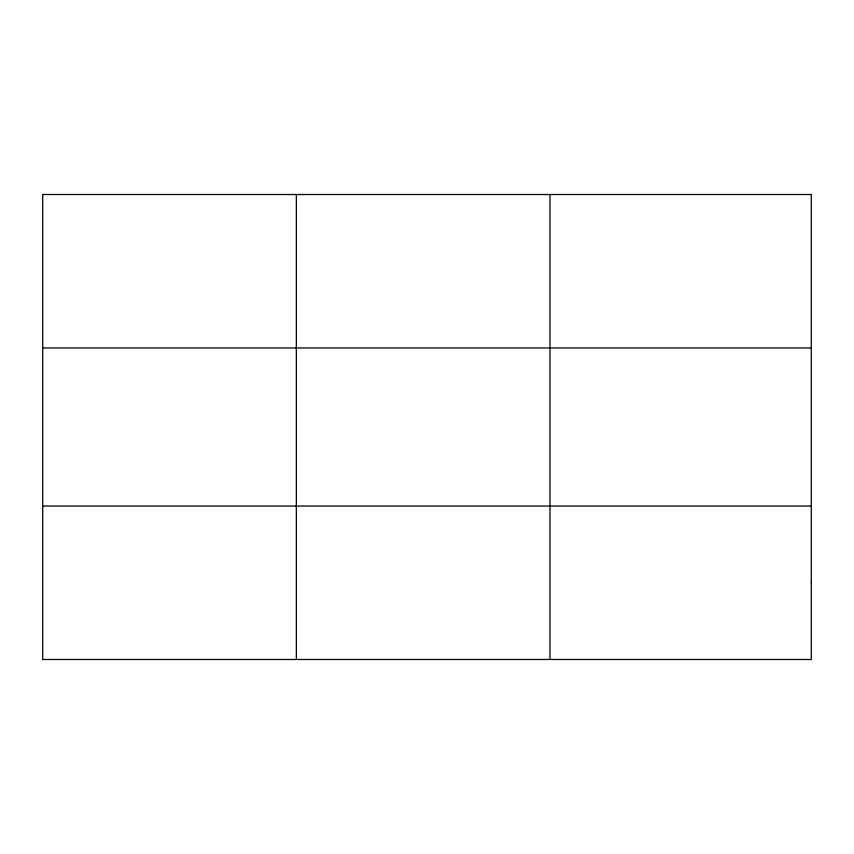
<?xml version="1.0" encoding="UTF-8"?>
<svg xmlns="http://www.w3.org/2000/svg" width="854" height="854" viewBox="0 0 854 854"><rect width="100%" height="100%" fill="white"/><g stroke="black" fill="none" stroke-linecap="round" stroke-linejoin="round"><path stroke-width="1.28" d="M296.338 194.52L296.338 659.48M549.976 194.52L549.976 659.48M42.7 347.952L811.3 347.952M42.7 506.048L811.3 506.048M811.3 582.77L811.3 659.48L42.7 659.48L42.7 194.52L811.3 194.52L811.3 582.77"/></g></svg>
